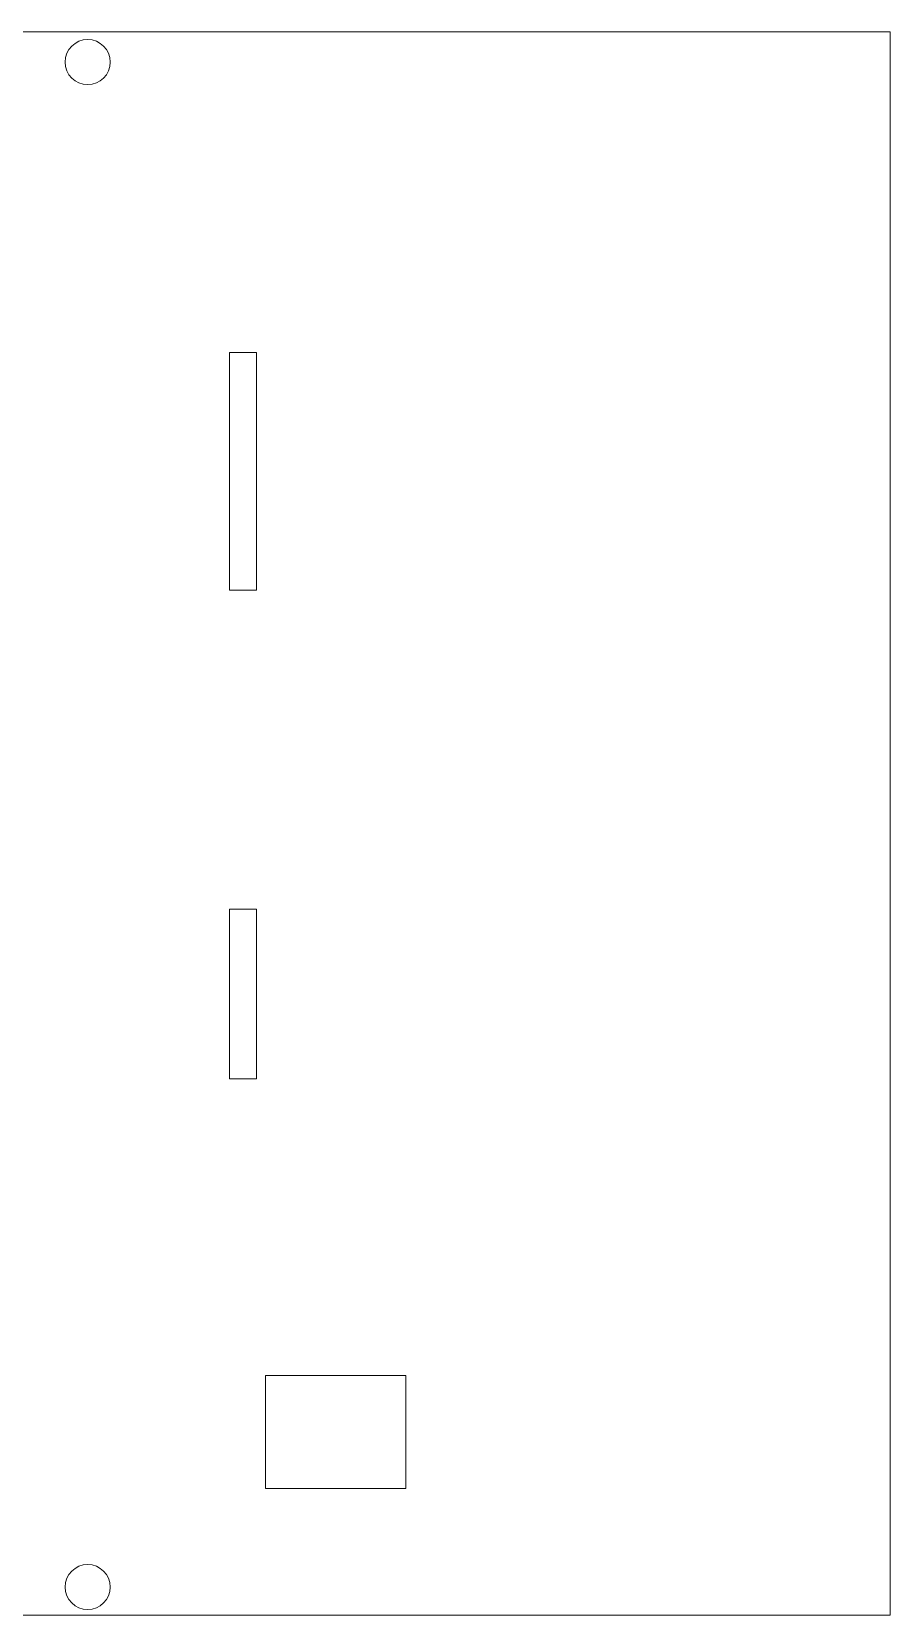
# Model space of a CAD drawing. Header units: inches. Extents: x 0 to 10.2, y -7 to 0.
# Drawn here: x 6.36 to 10.15, y -7 to 0 of the extents above; entities that cross this region are included whole.
import ezdxf

# ---------------------------------------------------------------- set-up
doc = ezdxf.new("R2010")
doc.units = ezdxf.units.IN
doc.header["$MEASUREMENT"] = 0

msp = doc.modelspace()

# ---------------------------------------------------------------- linework, layer by layer
at = {"color": 1, "linetype": 'Continuous', "lineweight": 5}
for p, q in [((10.15, 0), (0, 0)), ((10.15, -7), (10.15, 0)), ((7.2313, -1.4188), (7.2313, -2.4688)), ((7.3513, -1.4188), (7.2313, -1.4188)), ((7.3513, -2.4688), (7.3513, -1.4188)), ((7.2313, -2.4688), (7.3513, -2.4688)), ((7.2313, -3.8788), (7.2313, -4.6288)), ((7.3513, -3.8788), (7.2313, -3.8788)), ((7.3513, -4.6288), (7.3513, -3.8788)), ((7.2313, -4.6288), (7.3513, -4.6288)), ((8.01, -5.94), (7.39, -5.94)), ((7.39, -5.94), (7.39, -6.44)), ((8.01, -6.44), (8.01, -5.94)), ((7.39, -6.44), (8.01, -6.44)), ((0, -7), (10.15, -7))]:
    msp.add_line(p, q, dxfattribs=at)
for centre in [(6.605, -0.1344), (6.605, -6.875)]:
    msp.add_circle(centre, 0.0997, dxfattribs=at)

doc.saveas('drawing.dxf')
